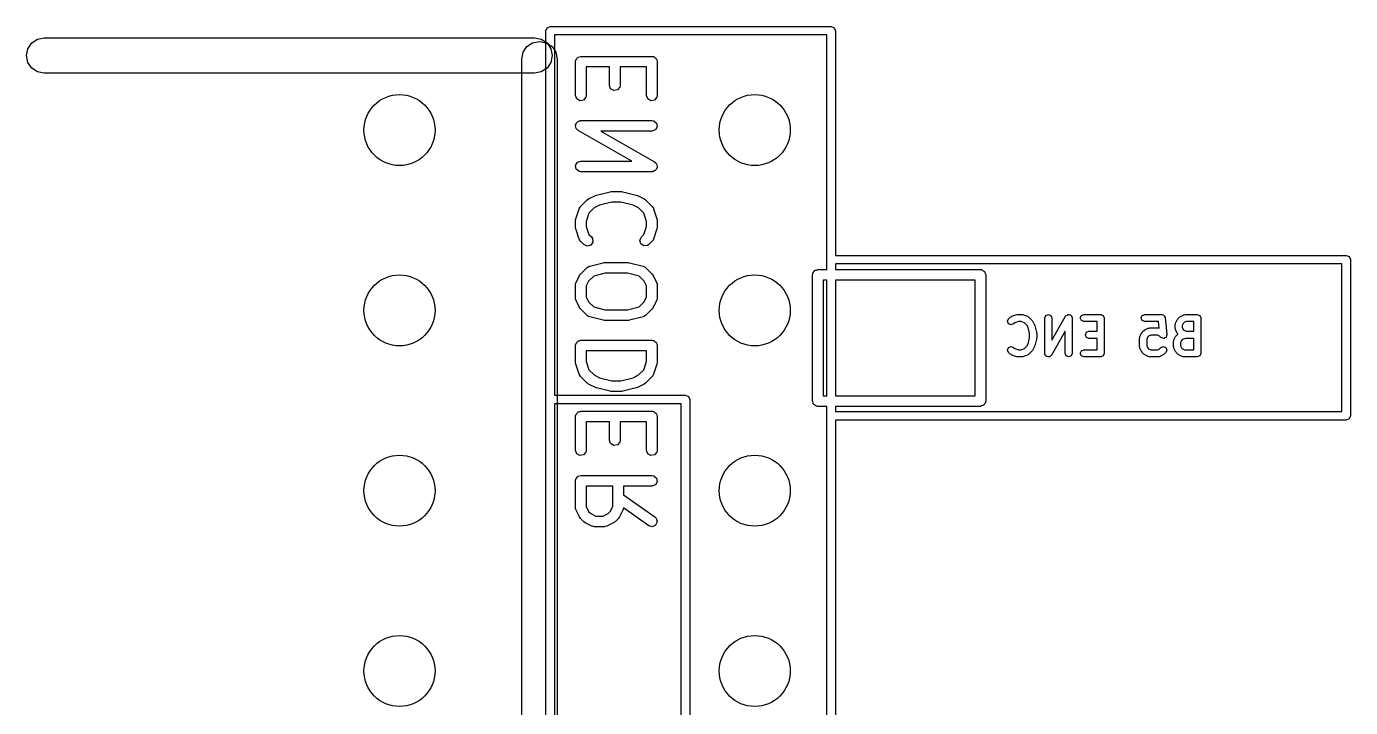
# Model space of a CAD drawing. Extents: x 62 to 223, y -188 to -37.
# Drawn here: x 168.45 to 187.09, y -127.98 to -118.39 of the extents above; entities that cross this region are included whole.
import ezdxf

# ---------------------------------------------------------------- set-up
doc = ezdxf.new("R2010")
doc.units = 0
doc.layers.add('BLACK', color=7, linetype='CONTINUOUS')

msp = doc.modelspace()

# ---------------------------------------------------------------- linework, layer by layer
at = {"layer": 'BLACK', "linetype": 'CONTINUOUS'}
for p, q in [((175.761, -118.45), (175.779, -118.408)), ((175.761, -141.6), (175.761, -118.45)), ((175.779, -118.408), (175.821, -118.39)), ((175.821, -118.39), (179.775, -118.39)), ((179.715, -118.51), (175.881, -118.51)), ((175.881, -118.51), (175.881, -123.585)), ((179.715, -121.814), (179.715, -118.51)), ((179.775, -118.39), (179.817, -118.408)), ((179.817, -118.408), (179.835, -118.45)), ((179.835, -118.45), (179.835, -121.615)), ((168.45, -118.8), (168.469, -118.704)), ((168.45, -118.8), (168.469, -118.704)), ((168.469, -118.704), (168.523, -118.623)), ((168.469, -118.704), (168.523, -118.623)), ((168.523, -118.623), (168.604, -118.569)), ((168.523, -118.623), (168.604, -118.569)), ((168.604, -118.569), (168.7, -118.55)), ((168.604, -118.569), (168.7, -118.55)), ((168.7, -118.55), (175.6, -118.55)), ((168.7, -118.55), (175.6, -118.55)), ((175.439, -118.754), (175.493, -118.673)), ((175.439, -118.754), (175.493, -118.673)), ((175.493, -118.673), (175.574, -118.619)), ((175.493, -118.673), (175.574, -118.619)), ((175.574, -118.619), (175.67, -118.6)), ((175.574, -118.619), (175.67, -118.6)), ((175.6, -118.55), (175.696, -118.569)), ((175.6, -118.55), (175.696, -118.569)), ((175.67, -118.6), (175.766, -118.619)), ((175.67, -118.6), (175.766, -118.619)), ((175.696, -118.569), (175.777, -118.623)), ((175.696, -118.569), (175.777, -118.623)), ((175.766, -118.619), (175.847, -118.673)), ((175.766, -118.619), (175.847, -118.673)), ((175.777, -118.623), (175.831, -118.704)), ((175.777, -118.623), (175.831, -118.704)), ((175.831, -118.704), (175.85, -118.8)), ((175.831, -118.704), (175.85, -118.8)), ((175.847, -118.673), (175.901, -118.754)), ((175.847, -118.673), (175.901, -118.754)), ((168.469, -118.896), (168.45, -118.8)), ((168.469, -118.896), (168.45, -118.8)), ((175.42, -118.85), (175.439, -118.754)), ((175.42, -118.85), (175.439, -118.754)), ((175.42, -138.75), (175.42, -118.85)), ((175.42, -138.75), (175.42, -118.85)), ((175.85, -118.8), (175.831, -118.896)), ((175.85, -118.8), (175.831, -118.896)), ((175.901, -118.754), (175.92, -118.85)), ((175.901, -118.754), (175.92, -118.85)), ((175.92, -118.85), (175.92, -138.75)), ((175.92, -118.85), (175.92, -138.75)), ((176.177, -118.886), (176.179, -118.876)), ((176.177, -119.362), (176.177, -118.886)), ((176.179, -118.873), (176.18, -118.87)), ((176.179, -118.876), (176.179, -118.873)), ((176.18, -118.87), (176.182, -118.86)), ((176.182, -118.86), (176.194, -118.845)), ((176.194, -118.845), (176.204, -118.828)), ((176.204, -118.828), (176.211, -118.826)), ((176.211, -118.826), (176.215, -118.821)), ((176.215, -118.821), (176.234, -118.817)), ((176.234, -118.817), (176.252, -118.811)), ((176.252, -118.811), (177.252, -118.811)), ((177.252, -118.811), (177.262, -118.812)), ((177.262, -118.812), (177.265, -118.812)), ((177.265, -118.812), (177.268, -118.814)), ((177.268, -118.814), (177.278, -118.815)), ((177.278, -118.815), (177.293, -118.828)), ((177.293, -118.828), (177.31, -118.838)), ((177.31, -118.838), (177.312, -118.844)), ((177.312, -118.844), (177.317, -118.848)), ((177.317, -118.848), (177.321, -118.867)), ((177.321, -118.867), (177.327, -118.886)), ((177.327, -118.886), (177.327, -119.362)), ((168.523, -118.977), (168.469, -118.896)), ((168.523, -118.977), (168.469, -118.896)), ((168.604, -119.031), (168.523, -118.977)), ((168.604, -119.031), (168.523, -118.977)), ((168.7, -119.05), (168.604, -119.031)), ((168.7, -119.05), (168.604, -119.031)), ((175.6, -119.05), (168.7, -119.05)), ((175.6, -119.05), (168.7, -119.05)), ((175.696, -119.031), (175.6, -119.05)), ((175.696, -119.031), (175.6, -119.05)), ((175.777, -118.977), (175.696, -119.031)), ((175.777, -118.977), (175.696, -119.031)), ((175.831, -118.896), (175.777, -118.977)), ((175.831, -118.896), (175.777, -118.977)), ((176.654, -118.961), (176.327, -118.961)), ((176.327, -118.961), (176.327, -119.362)), ((176.654, -119.219), (176.654, -118.961)), ((177.177, -118.961), (176.804, -118.961)), ((176.804, -118.961), (176.804, -119.219)), ((177.177, -119.362), (177.177, -118.961)), ((176.671, -119.267), (176.654, -119.219)), ((176.799, -119.245), (176.766, -119.284)), ((176.804, -119.219), (176.799, -119.245)), ((176.195, -119.41), (176.177, -119.362)), ((176.239, -119.436), (176.195, -119.41)), ((176.29, -119.427), (176.239, -119.436)), ((176.323, -119.388), (176.29, -119.427)), ((176.327, -119.362), (176.323, -119.388)), ((176.716, -119.293), (176.671, -119.267)), ((176.766, -119.284), (176.716, -119.293)), ((177.195, -119.41), (177.177, -119.362)), ((177.239, -119.436), (177.195, -119.41)), ((177.29, -119.427), (177.239, -119.436)), ((177.323, -119.388), (177.29, -119.427)), ((177.327, -119.362), (177.323, -119.388)), ((176.177, -119.791), (176.18, -119.784)), ((176.184, -119.809), (176.177, -119.791)), ((176.179, -119.777), (176.188, -119.761)), ((176.18, -119.784), (176.179, -119.777)), ((176.187, -119.828), (176.184, -119.809)), ((176.188, -119.761), (176.195, -119.743)), ((176.195, -119.743), (176.201, -119.739)), ((176.201, -119.739), (176.204, -119.733)), ((176.204, -119.733), (176.222, -119.726)), ((176.222, -119.726), (176.239, -119.717)), ((176.239, -119.717), (176.246, -119.718)), ((176.246, -119.718), (176.252, -119.715)), ((176.252, -119.715), (177.252, -119.715)), ((177.252, -119.715), (177.278, -119.72)), ((177.278, -119.72), (177.317, -119.753)), ((177.326, -119.803), (177.301, -119.848)), ((177.317, -119.753), (177.326, -119.803)), ((176.193, -119.832), (176.187, -119.828)), ((176.195, -119.839), (176.193, -119.832)), ((176.215, -119.856), (176.195, -119.839)), ((176.97, -120.287), (176.215, -119.856)), ((177.252, -119.865), (176.535, -119.865)), ((176.535, -119.865), (177.29, -120.297)), ((177.301, -119.848), (177.252, -119.865)), ((176.179, -120.349), (176.204, -120.304)), ((176.187, -120.399), (176.179, -120.349)), ((176.204, -120.304), (176.252, -120.287)), ((176.252, -120.287), (176.97, -120.287)), ((177.29, -120.297), (177.31, -120.313)), ((177.31, -120.313), (177.312, -120.32)), ((177.312, -120.32), (177.317, -120.324)), ((177.317, -120.324), (177.321, -120.343)), ((177.326, -120.375), (177.317, -120.392)), ((177.321, -120.343), (177.327, -120.362)), ((177.327, -120.362), (177.325, -120.368)), ((177.325, -120.368), (177.326, -120.375)), ((176.227, -120.432), (176.187, -120.399)), ((176.252, -120.437), (176.227, -120.432)), ((177.252, -120.437), (176.252, -120.437)), ((177.259, -120.435), (177.252, -120.437)), ((177.266, -120.436), (177.259, -120.435)), ((177.282, -120.426), (177.266, -120.436)), ((177.301, -120.419), (177.282, -120.426)), ((177.304, -120.413), (177.301, -120.419)), ((177.31, -120.41), (177.304, -120.413)), ((177.317, -120.392), (177.31, -120.41)), ((176.472, -120.765), (176.663, -120.718)), ((176.663, -120.718), (176.678, -120.717)), ((176.678, -120.717), (176.681, -120.715)), ((176.681, -120.715), (176.824, -120.715)), ((176.824, -120.715), (176.839, -120.718)), ((176.839, -120.718), (176.842, -120.718)), ((176.842, -120.718), (177.032, -120.765)), ((176.229, -120.957), (176.241, -120.934)), ((176.241, -120.934), (176.245, -120.932)), ((176.245, -120.932), (176.247, -120.928)), ((176.247, -120.928), (176.342, -120.833)), ((176.342, -120.833), (176.361, -120.82)), ((176.361, -120.82), (176.362, -120.819)), ((176.362, -120.819), (176.457, -120.771)), ((176.517, -120.909), (176.44, -120.947)), ((176.457, -120.771), (176.469, -120.767)), ((176.469, -120.767), (176.472, -120.765)), ((176.69, -120.865), (176.517, -120.909)), ((176.815, -120.865), (176.69, -120.865)), ((176.988, -120.909), (176.815, -120.865)), ((177.065, -120.947), (176.988, -120.909)), ((177.032, -120.765), (177.044, -120.771)), ((177.044, -120.771), (177.048, -120.771)), ((177.048, -120.771), (177.143, -120.819)), ((177.143, -120.819), (177.161, -120.832)), ((177.161, -120.832), (177.163, -120.833)), ((177.163, -120.833), (177.258, -120.928)), ((177.258, -120.928), (177.273, -120.949)), ((176.177, -121.124), (176.181, -121.102)), ((176.177, -121.219), (176.177, -121.124)), ((176.181, -121.1), (176.229, -120.957)), ((176.181, -121.102), (176.181, -121.1)), ((176.366, -121.021), (176.327, -121.136)), ((176.44, -120.947), (176.366, -121.021)), ((177.139, -121.021), (177.065, -120.947)), ((177.177, -121.136), (177.139, -121.021)), ((177.273, -120.949), (177.273, -120.954)), ((177.273, -120.954), (177.276, -120.957)), ((177.276, -120.957), (177.324, -121.1)), ((177.324, -121.1), (177.327, -121.122)), ((177.327, -121.122), (177.327, -121.124)), ((177.327, -121.124), (177.327, -121.219)), ((176.178, -121.221), (176.177, -121.219)), ((176.181, -121.243), (176.178, -121.221)), ((176.229, -121.386), (176.181, -121.243)), ((176.327, -121.136), (176.327, -121.207)), ((176.327, -121.207), (176.366, -121.321)), ((177.139, -121.321), (177.177, -121.207)), ((177.177, -121.207), (177.177, -121.136)), ((177.324, -121.243), (177.276, -121.386)), ((177.327, -121.219), (177.323, -121.241)), ((177.323, -121.241), (177.324, -121.243)), ((176.232, -121.389), (176.229, -121.386)), ((176.232, -121.394), (176.232, -121.389)), ((176.247, -121.415), (176.232, -121.394)), ((176.295, -121.463), (176.247, -121.415)), ((176.341, -121.484), (176.295, -121.463)), ((176.391, -121.471), (176.341, -121.484)), ((176.366, -121.321), (176.401, -121.356)), ((176.42, -121.429), (176.391, -121.471)), ((176.401, -121.356), (176.416, -121.378)), ((176.416, -121.378), (176.42, -121.429)), ((177.082, -121.403), (177.104, -121.356)), ((177.096, -121.453), (177.082, -121.403)), ((177.138, -121.482), (177.096, -121.453)), ((177.104, -121.356), (177.139, -121.321)), ((177.189, -121.477), (177.138, -121.482)), ((177.21, -121.463), (177.189, -121.477)), ((177.258, -121.415), (177.21, -121.463)), ((177.26, -121.411), (177.258, -121.415)), ((177.264, -121.409), (177.26, -121.411)), ((177.276, -121.386), (177.264, -121.409)), ((179.835, -121.615), (187.025, -121.615)), ((187.025, -121.615), (187.067, -121.633)), ((187.067, -121.633), (187.085, -121.675)), ((187.085, -121.675), (187.085, -123.875)), ((176.247, -121.88), (176.342, -121.785)), ((176.342, -121.785), (176.364, -121.77)), ((176.364, -121.77), (176.371, -121.769)), ((176.371, -121.769), (176.377, -121.765)), ((176.377, -121.765), (176.568, -121.718)), ((176.595, -121.865), (176.434, -121.906)), ((176.568, -121.718), (176.582, -121.717)), ((176.582, -121.717), (176.586, -121.715)), ((176.586, -121.715), (176.919, -121.715)), ((176.91, -121.865), (176.595, -121.865)), ((177.071, -121.906), (176.91, -121.865)), ((176.919, -121.715), (176.934, -121.718)), ((176.934, -121.718), (176.937, -121.718)), ((176.937, -121.718), (177.128, -121.765)), ((177.128, -121.765), (177.152, -121.776)), ((177.152, -121.776), (177.156, -121.782)), ((177.156, -121.782), (177.163, -121.785)), ((177.163, -121.785), (177.258, -121.88)), ((179.517, -121.874), (179.519, -121.864)), ((179.519, -121.864), (179.531, -121.849)), ((179.531, -121.849), (179.541, -121.832)), ((179.541, -121.832), (179.547, -121.83)), ((179.547, -121.83), (179.552, -121.825)), ((179.552, -121.825), (179.571, -121.821)), ((179.571, -121.821), (179.589, -121.814)), ((179.589, -121.814), (179.715, -121.814)), ((179.835, -121.735), (179.835, -121.814)), ((186.965, -121.735), (179.835, -121.735)), ((179.835, -121.814), (181.875, -121.814)), ((181.875, -121.814), (181.885, -121.816)), ((181.885, -121.816), (181.888, -121.816)), ((181.888, -121.816), (181.891, -121.817)), ((181.891, -121.817), (181.901, -121.819)), ((181.901, -121.819), (181.916, -121.832)), ((181.916, -121.832), (181.933, -121.841)), ((181.933, -121.841), (181.935, -121.848)), ((181.935, -121.848), (181.94, -121.852)), ((181.94, -121.852), (181.943, -121.871)), ((181.943, -121.871), (181.95, -121.889)), ((186.965, -123.815), (186.965, -121.735)), ((176.177, -122.029), (176.182, -122.003)), ((176.177, -122.219), (176.177, -122.029)), ((176.182, -122.003), (176.185, -121.999)), ((176.185, -121.995), (176.233, -121.9)), ((176.185, -121.999), (176.185, -121.995)), ((176.233, -121.9), (176.246, -121.882)), ((176.246, -121.882), (176.247, -121.88)), ((176.362, -121.978), (176.327, -122.046)), ((176.327, -122.046), (176.327, -122.201)), ((176.434, -121.906), (176.362, -121.978)), ((177.143, -121.978), (177.071, -121.906)), ((177.177, -122.046), (177.143, -121.978)), ((177.177, -122.201), (177.177, -122.046)), ((177.258, -121.88), (177.271, -121.899)), ((177.271, -121.899), (177.272, -121.9)), ((177.272, -121.9), (177.319, -121.995)), ((177.319, -121.995), (177.327, -122.02)), ((177.327, -122.02), (177.326, -122.024)), ((177.326, -122.024), (177.327, -122.029)), ((177.327, -122.029), (177.327, -122.219)), ((179.514, -121.889), (179.516, -121.88)), ((179.514, -123.667), (179.514, -121.889)), ((179.515, -121.876), (179.517, -121.874)), ((179.516, -121.88), (179.515, -121.876)), ((179.664, -121.965), (179.664, -123.593)), ((179.715, -121.965), (179.664, -121.965)), ((179.715, -123.593), (179.715, -121.965)), ((179.835, -121.965), (179.835, -123.593)), ((181.8, -121.965), (179.835, -121.965)), ((181.8, -123.593), (181.8, -121.965)), ((181.95, -121.889), (181.95, -123.667)), ((176.179, -122.223), (176.177, -122.219)), ((176.178, -122.228), (176.179, -122.223)), ((176.185, -122.253), (176.178, -122.228)), ((176.327, -122.201), (176.362, -122.27)), ((177.143, -122.27), (177.177, -122.201)), ((177.323, -122.245), (177.32, -122.248)), ((177.327, -122.219), (177.323, -122.245)), ((176.233, -122.348), (176.185, -122.253)), ((176.234, -122.349), (176.233, -122.348)), ((176.247, -122.367), (176.234, -122.349)), ((176.342, -122.463), (176.247, -122.367)), ((176.362, -122.27), (176.434, -122.342)), ((176.434, -122.342), (176.595, -122.382)), ((176.595, -122.382), (176.91, -122.382)), ((176.91, -122.382), (177.071, -122.342)), ((177.071, -122.342), (177.143, -122.27)), ((177.258, -122.367), (177.163, -122.463)), ((177.272, -122.348), (177.258, -122.366)), ((177.258, -122.366), (177.258, -122.367)), ((177.319, -122.253), (177.272, -122.348)), ((177.32, -122.248), (177.319, -122.253)), ((176.349, -122.466), (176.342, -122.463)), ((176.353, -122.472), (176.349, -122.466)), ((176.377, -122.482), (176.353, -122.472)), ((176.568, -122.53), (176.377, -122.482)), ((176.571, -122.53), (176.568, -122.53)), ((176.586, -122.532), (176.571, -122.53)), ((176.919, -122.532), (176.586, -122.532)), ((176.922, -122.531), (176.919, -122.532)), ((176.937, -122.53), (176.922, -122.531)), ((177.128, -122.482), (176.937, -122.53)), ((177.134, -122.478), (177.128, -122.482)), ((177.141, -122.477), (177.134, -122.478)), ((177.163, -122.463), (177.141, -122.477)), ((182.259, -122.544), (182.273, -122.508)), ((182.273, -122.579), (182.259, -122.544)), ((182.273, -122.508), (182.297, -122.485)), ((182.309, -122.594), (182.273, -122.579)), ((182.297, -122.485), (182.308, -122.48)), ((182.308, -122.48), (182.317, -122.473)), ((182.344, -122.579), (182.309, -122.594)), ((182.317, -122.473), (182.388, -122.449)), ((182.359, -122.564), (182.344, -122.579)), ((182.412, -122.546), (182.359, -122.564)), ((182.388, -122.449), (182.396, -122.449)), ((182.396, -122.449), (182.404, -122.446)), ((182.404, -122.446), (182.451, -122.446)), ((182.443, -122.546), (182.412, -122.546)), ((182.496, -122.564), (182.443, -122.546)), ((182.451, -122.446), (182.459, -122.449)), ((182.459, -122.449), (182.467, -122.449)), ((182.467, -122.449), (182.539, -122.473)), ((182.529, -122.597), (182.496, -122.564)), ((182.547, -122.633), (182.529, -122.597)), ((182.539, -122.473), (182.547, -122.48)), ((182.547, -122.48), (182.558, -122.485)), ((182.558, -122.485), (182.606, -122.532)), ((182.606, -122.532), (182.609, -122.54)), ((182.609, -122.54), (182.615, -122.545)), ((182.615, -122.545), (182.639, -122.593)), ((182.639, -122.593), (182.639, -122.599)), ((182.639, -122.599), (182.643, -122.603)), ((182.643, -122.603), (182.667, -122.698)), ((182.782, -122.496), (182.797, -122.461)), ((182.782, -122.996), (182.782, -122.496)), ((182.797, -122.461), (182.832, -122.446)), ((182.832, -122.446), (182.868, -122.461)), ((182.868, -122.461), (182.882, -122.496)), ((182.882, -122.808), (183.075, -122.471)), ((182.882, -122.496), (182.882, -122.808)), ((183.075, -122.471), (183.08, -122.467)), ((183.08, -122.467), (183.083, -122.461)), ((183.083, -122.461), (183.095, -122.456)), ((183.095, -122.456), (183.105, -122.448)), ((183.105, -122.448), (183.112, -122.449)), ((183.112, -122.449), (183.118, -122.446)), ((183.118, -122.446), (183.13, -122.451)), ((183.13, -122.451), (183.143, -122.453)), ((183.143, -122.453), (183.147, -122.458)), ((183.147, -122.458), (183.153, -122.461)), ((183.153, -122.461), (183.158, -122.473)), ((183.158, -122.473), (183.166, -122.483)), ((183.166, -122.483), (183.165, -122.49)), ((183.165, -122.49), (183.168, -122.496)), ((183.168, -122.496), (183.168, -122.996)), ((183.282, -122.496), (183.297, -122.461)), ((183.297, -122.532), (183.282, -122.496)), ((183.297, -122.461), (183.332, -122.446)), ((183.332, -122.546), (183.297, -122.532)), ((183.332, -122.446), (183.57, -122.446)), ((183.52, -122.546), (183.332, -122.546)), ((183.52, -122.684), (183.52, -122.546)), ((183.57, -122.446), (183.606, -122.461)), ((183.606, -122.461), (183.62, -122.496)), ((183.62, -122.496), (183.62, -122.996)), ((184.14, -122.496), (184.154, -122.461)), ((184.154, -122.532), (184.14, -122.496)), ((184.154, -122.461), (184.19, -122.446)), ((184.19, -122.546), (184.154, -122.532)), ((184.19, -122.446), (184.428, -122.446)), ((184.382, -122.546), (184.19, -122.546)), ((184.392, -122.641), (184.382, -122.546)), ((184.428, -122.446), (184.443, -122.453)), ((184.443, -122.453), (184.459, -122.457)), ((184.459, -122.457), (184.461, -122.46)), ((184.461, -122.46), (184.463, -122.461)), ((184.463, -122.461), (184.469, -122.476)), ((184.469, -122.476), (184.477, -122.491)), ((184.477, -122.491), (184.501, -122.729)), ((184.616, -122.591), (184.62, -122.581)), ((184.616, -122.639), (184.616, -122.591)), ((184.62, -122.581), (184.621, -122.569)), ((184.621, -122.569), (184.645, -122.521)), ((184.645, -122.521), (184.651, -122.516)), ((184.651, -122.516), (184.654, -122.508)), ((184.654, -122.508), (184.678, -122.485)), ((184.678, -122.485), (184.686, -122.481)), ((184.686, -122.481), (184.691, -122.475)), ((184.691, -122.475), (184.739, -122.451)), ((184.731, -122.573), (184.716, -122.603)), ((184.716, -122.603), (184.716, -122.627)), ((184.743, -122.561), (184.731, -122.573)), ((184.739, -122.451), (184.75, -122.451)), ((184.773, -122.546), (184.743, -122.561)), ((184.75, -122.451), (184.761, -122.446)), ((184.761, -122.446), (184.928, -122.446)), ((184.878, -122.546), (184.773, -122.546)), ((184.878, -122.684), (184.878, -122.546)), ((184.928, -122.446), (184.963, -122.461)), ((184.963, -122.461), (184.978, -122.496)), ((184.978, -122.496), (184.978, -122.996)), ((182.568, -122.717), (182.547, -122.633)), ((182.547, -122.86), (182.568, -122.776)), ((182.568, -122.776), (182.568, -122.717)), ((182.667, -122.794), (182.643, -122.889)), ((182.667, -122.698), (182.666, -122.705)), ((182.666, -122.705), (182.668, -122.71)), ((182.668, -122.782), (182.666, -122.788)), ((182.666, -122.788), (182.667, -122.794)), ((182.668, -122.71), (182.668, -122.782)), ((183.068, -122.684), (182.876, -123.021)), ((183.068, -122.996), (183.068, -122.684)), ((183.354, -122.734), (183.368, -122.699)), ((183.368, -122.77), (183.354, -122.734)), ((183.368, -122.699), (183.404, -122.684)), ((183.404, -122.784), (183.368, -122.77)), ((183.404, -122.684), (183.52, -122.684)), ((183.52, -122.784), (183.404, -122.784)), ((183.52, -122.946), (183.52, -122.784)), ((184.116, -122.782), (184.12, -122.771)), ((184.116, -122.901), (184.116, -122.782)), ((184.12, -122.771), (184.121, -122.76)), ((184.121, -122.76), (184.145, -122.712)), ((184.145, -122.712), (184.151, -122.707)), ((184.151, -122.707), (184.154, -122.699)), ((184.154, -122.699), (184.178, -122.675)), ((184.178, -122.675), (184.186, -122.672)), ((184.186, -122.672), (184.191, -122.666)), ((184.191, -122.666), (184.239, -122.642)), ((184.231, -122.764), (184.216, -122.794)), ((184.216, -122.794), (184.216, -122.889)), ((184.243, -122.752), (184.231, -122.764)), ((184.239, -122.642), (184.25, -122.641)), ((184.273, -122.737), (184.243, -122.752)), ((184.25, -122.641), (184.261, -122.637)), ((184.261, -122.637), (184.38, -122.637)), ((184.368, -122.737), (184.273, -122.737)), ((184.398, -122.752), (184.368, -122.737)), ((184.38, -122.637), (184.391, -122.641)), ((184.391, -122.641), (184.392, -122.641)), ((184.416, -122.77), (184.398, -122.752)), ((184.419, -122.771), (184.416, -122.77)), ((184.42, -122.773), (184.419, -122.771)), ((184.436, -122.778), (184.42, -122.773)), ((184.451, -122.784), (184.436, -122.778)), ((184.454, -122.783), (184.451, -122.784)), ((184.456, -122.784), (184.454, -122.783)), ((184.471, -122.776), (184.456, -122.784)), ((184.487, -122.77), (184.471, -122.776)), ((184.488, -122.767), (184.487, -122.77)), ((184.49, -122.766), (184.488, -122.767)), ((184.495, -122.75), (184.49, -122.766)), ((184.501, -122.734), (184.495, -122.75)), ((184.501, -122.729), (184.5, -122.732)), ((184.5, -122.732), (184.501, -122.734)), ((184.597, -122.807), (184.621, -122.76)), ((184.62, -122.65), (184.616, -122.639)), ((184.621, -122.661), (184.62, -122.65)), ((184.645, -122.709), (184.621, -122.661)), ((184.621, -122.76), (184.627, -122.754)), ((184.627, -122.754), (184.63, -122.747)), ((184.63, -122.747), (184.654, -122.723)), ((184.651, -122.714), (184.645, -122.709)), ((184.654, -122.722), (184.651, -122.714)), ((184.655, -122.723), (184.654, -122.722)), ((184.654, -122.723), (184.655, -122.723)), ((184.717, -122.802), (184.707, -122.812)), ((184.716, -122.627), (184.731, -122.657)), ((184.769, -122.784), (184.717, -122.802)), ((184.731, -122.657), (184.743, -122.669)), ((184.743, -122.669), (184.773, -122.684)), ((184.878, -122.784), (184.769, -122.784)), ((184.773, -122.684), (184.878, -122.684)), ((184.878, -122.946), (184.878, -122.784)), ((176.177, -122.886), (176.179, -122.876)), ((176.177, -123.124), (176.177, -122.886)), ((176.179, -122.873), (176.18, -122.87)), ((176.179, -122.876), (176.179, -122.873)), ((176.18, -122.87), (176.182, -122.86)), ((176.182, -122.86), (176.194, -122.845)), ((176.194, -122.845), (176.204, -122.828)), ((176.204, -122.828), (176.211, -122.826)), ((176.211, -122.826), (176.215, -122.821)), ((176.215, -122.821), (176.234, -122.817)), ((176.234, -122.817), (176.252, -122.811)), ((176.252, -122.811), (177.252, -122.811)), ((176.327, -122.961), (176.327, -123.112)), ((177.177, -122.961), (176.327, -122.961)), ((177.177, -123.112), (177.177, -122.961)), ((177.252, -122.811), (177.262, -122.812)), ((177.262, -122.812), (177.265, -122.812)), ((177.265, -122.812), (177.268, -122.814)), ((177.268, -122.814), (177.278, -122.815)), ((177.278, -122.815), (177.293, -122.828)), ((177.293, -122.828), (177.31, -122.838)), ((177.31, -122.838), (177.312, -122.844)), ((177.312, -122.844), (177.317, -122.848)), ((177.317, -122.848), (177.321, -122.867)), ((177.321, -122.867), (177.327, -122.886)), ((177.327, -122.886), (177.327, -123.124)), ((182.259, -122.949), (182.273, -122.913)), ((182.273, -122.984), (182.259, -122.949)), ((182.273, -122.913), (182.309, -122.899)), ((182.297, -123.008), (182.273, -122.984)), ((182.309, -122.899), (182.344, -122.913)), ((182.344, -122.913), (182.359, -122.929)), ((182.359, -122.929), (182.412, -122.946)), ((182.412, -122.946), (182.443, -122.946)), ((182.443, -122.946), (182.496, -122.929)), ((182.496, -122.929), (182.529, -122.895)), ((182.529, -122.895), (182.547, -122.86)), ((182.606, -122.96), (182.558, -123.008)), ((182.609, -122.953), (182.606, -122.96)), ((182.615, -122.947), (182.609, -122.953)), ((182.639, -122.9), (182.615, -122.947)), ((182.643, -122.889), (182.639, -122.894)), ((182.639, -122.894), (182.639, -122.9)), ((183.282, -122.996), (183.297, -122.961)), ((183.297, -122.961), (183.332, -122.946)), ((183.332, -122.946), (183.52, -122.946)), ((184.12, -122.912), (184.116, -122.901)), ((184.121, -122.923), (184.12, -122.912)), ((184.145, -122.971), (184.121, -122.923)), ((184.151, -122.976), (184.145, -122.971)), ((184.154, -122.984), (184.151, -122.976)), ((184.178, -123.008), (184.154, -122.984)), ((184.216, -122.889), (184.231, -122.919)), ((184.231, -122.919), (184.243, -122.931)), ((184.243, -122.931), (184.273, -122.946)), ((184.273, -122.946), (184.368, -122.946)), ((184.368, -122.946), (184.398, -122.931)), ((184.398, -122.931), (184.416, -122.913)), ((184.416, -122.913), (184.451, -122.899)), ((184.451, -122.899), (184.487, -122.913)), ((184.487, -122.984), (184.463, -123.008)), ((184.487, -122.913), (184.501, -122.949)), ((184.501, -122.949), (184.487, -122.984)), ((184.592, -122.83), (184.596, -122.819)), ((184.592, -122.901), (184.592, -122.83)), ((184.596, -122.912), (184.592, -122.901)), ((184.596, -122.819), (184.597, -122.807)), ((184.597, -122.923), (184.596, -122.912)), ((184.621, -122.971), (184.597, -122.923)), ((184.627, -122.976), (184.621, -122.971)), ((184.63, -122.984), (184.627, -122.976)), ((184.654, -123.008), (184.63, -122.984)), ((184.707, -122.812), (184.692, -122.841)), ((184.692, -122.841), (184.692, -122.889)), ((184.692, -122.889), (184.707, -122.919)), ((184.707, -122.919), (184.719, -122.931)), ((184.719, -122.931), (184.749, -122.946)), ((184.749, -122.946), (184.878, -122.946)), ((176.178, -123.125), (176.177, -123.124)), ((176.181, -123.148), (176.178, -123.125)), ((176.229, -123.29), (176.181, -123.148)), ((176.327, -123.112), (176.366, -123.226)), ((177.139, -123.226), (177.177, -123.112)), ((177.324, -123.148), (177.276, -123.29)), ((177.327, -123.124), (177.323, -123.146)), ((177.323, -123.146), (177.324, -123.148)), ((182.308, -123.012), (182.297, -123.008)), ((182.317, -123.02), (182.308, -123.012)), ((182.388, -123.044), (182.317, -123.02)), ((182.396, -123.043), (182.388, -123.044)), ((182.404, -123.046), (182.396, -123.043)), ((182.451, -123.046), (182.404, -123.046)), ((182.459, -123.043), (182.451, -123.046)), ((182.467, -123.044), (182.459, -123.043)), ((182.539, -123.02), (182.467, -123.044)), ((182.547, -123.012), (182.539, -123.02)), ((182.558, -123.008), (182.547, -123.012)), ((182.785, -123.003), (182.782, -122.996)), ((182.784, -123.009), (182.785, -123.003)), ((182.792, -123.02), (182.784, -123.009)), ((182.797, -123.032), (182.792, -123.02)), ((182.803, -123.034), (182.797, -123.032)), ((182.808, -123.04), (182.803, -123.034)), ((182.82, -123.041), (182.808, -123.04)), ((182.832, -123.046), (182.82, -123.041)), ((182.839, -123.044), (182.832, -123.046)), ((182.846, -123.044), (182.839, -123.044)), ((182.856, -123.036), (182.846, -123.044)), ((182.868, -123.032), (182.856, -123.036)), ((182.87, -123.025), (182.868, -123.032)), ((182.876, -123.021), (182.87, -123.025)), ((183.083, -123.032), (183.068, -122.996)), ((183.118, -123.046), (183.083, -123.032)), ((183.153, -123.032), (183.118, -123.046)), ((183.168, -122.996), (183.153, -123.032)), ((183.297, -123.032), (183.282, -122.996)), ((183.332, -123.046), (183.297, -123.032)), ((183.57, -123.046), (183.332, -123.046)), ((183.606, -123.032), (183.57, -123.046)), ((183.62, -122.996), (183.606, -123.032)), ((184.186, -123.011), (184.178, -123.008)), ((184.191, -123.017), (184.186, -123.011)), ((184.239, -123.041), (184.191, -123.017)), ((184.25, -123.042), (184.239, -123.041)), ((184.261, -123.046), (184.25, -123.042)), ((184.38, -123.046), (184.261, -123.046)), ((184.391, -123.042), (184.38, -123.046)), ((184.402, -123.041), (184.391, -123.042)), ((184.45, -123.017), (184.402, -123.041)), ((184.455, -123.011), (184.45, -123.017)), ((184.463, -123.008), (184.455, -123.011)), ((184.662, -123.011), (184.654, -123.008)), ((184.667, -123.017), (184.662, -123.011)), ((184.715, -123.041), (184.667, -123.017)), ((184.726, -123.042), (184.715, -123.041)), ((184.737, -123.046), (184.726, -123.042)), ((184.928, -123.046), (184.737, -123.046)), ((184.963, -123.032), (184.928, -123.046)), ((184.978, -122.996), (184.963, -123.032)), ((176.232, -123.294), (176.229, -123.29)), ((176.232, -123.298), (176.232, -123.294)), ((176.247, -123.32), (176.232, -123.298)), ((176.342, -123.415), (176.247, -123.32)), ((176.366, -123.226), (176.44, -123.3)), ((176.44, -123.3), (176.517, -123.339)), ((176.517, -123.339), (176.69, -123.382)), ((176.815, -123.382), (176.988, -123.339)), ((176.988, -123.339), (177.065, -123.3)), ((177.065, -123.3), (177.139, -123.226)), ((177.258, -123.32), (177.163, -123.415)), ((177.26, -123.316), (177.258, -123.32)), ((177.264, -123.313), (177.26, -123.316)), ((177.276, -123.29), (177.264, -123.313)), ((176.344, -123.416), (176.342, -123.415)), ((176.362, -123.429), (176.344, -123.416)), ((176.457, -123.477), (176.362, -123.429)), ((176.46, -123.477), (176.457, -123.477)), ((176.472, -123.482), (176.46, -123.477)), ((176.663, -123.53), (176.472, -123.482)), ((176.666, -123.53), (176.663, -123.53)), ((176.681, -123.532), (176.666, -123.53)), ((176.824, -123.532), (176.681, -123.532)), ((176.69, -123.382), (176.815, -123.382)), ((176.827, -123.531), (176.824, -123.532)), ((176.842, -123.53), (176.827, -123.531)), ((177.032, -123.482), (176.842, -123.53)), ((177.035, -123.48), (177.032, -123.482)), ((177.048, -123.477), (177.035, -123.48)), ((177.143, -123.429), (177.048, -123.477)), ((177.144, -123.428), (177.143, -123.429)), ((177.163, -123.415), (177.144, -123.428)), ((175.881, -123.585), (177.725, -123.585)), ((175.881, -123.705), (175.881, -141.385)), ((177.665, -123.705), (175.881, -123.705)), ((177.665, -141.385), (177.665, -123.705)), ((177.725, -123.585), (177.767, -123.603)), ((177.767, -123.603), (177.785, -123.645)), ((177.785, -123.645), (177.785, -141.445)), ((179.521, -123.686), (179.514, -123.667)), ((179.524, -123.705), (179.521, -123.686)), ((179.529, -123.709), (179.524, -123.705)), ((179.532, -123.716), (179.529, -123.709)), ((179.549, -123.725), (179.532, -123.716)), ((179.563, -123.738), (179.549, -123.725)), ((179.664, -123.593), (179.715, -123.593)), ((179.835, -123.593), (181.8, -123.593)), ((181.893, -123.736), (181.875, -123.742)), ((181.913, -123.732), (181.893, -123.736)), ((181.917, -123.727), (181.913, -123.732)), ((181.923, -123.725), (181.917, -123.727)), ((181.933, -123.708), (181.923, -123.725)), ((181.946, -123.693), (181.933, -123.708)), ((181.947, -123.683), (181.946, -123.693)), ((181.949, -123.681), (181.947, -123.683)), ((181.95, -123.667), (181.948, -123.677)), ((181.948, -123.677), (181.949, -123.681)), ((176.177, -123.886), (176.179, -123.876)), ((176.177, -124.362), (176.177, -123.886)), ((176.179, -123.873), (176.18, -123.87)), ((176.179, -123.876), (176.179, -123.873)), ((176.18, -123.87), (176.182, -123.86)), ((176.182, -123.86), (176.194, -123.845)), ((176.194, -123.845), (176.204, -123.828)), ((176.204, -123.828), (176.211, -123.826)), ((176.211, -123.826), (176.215, -123.821)), ((176.215, -123.821), (176.234, -123.817)), ((176.234, -123.817), (176.252, -123.811)), ((176.252, -123.811), (177.252, -123.811)), ((177.252, -123.811), (177.262, -123.812)), ((177.262, -123.812), (177.265, -123.812)), ((177.265, -123.812), (177.268, -123.814)), ((177.268, -123.814), (177.278, -123.815)), ((177.278, -123.815), (177.293, -123.828)), ((177.293, -123.828), (177.31, -123.838)), ((177.31, -123.838), (177.312, -123.844)), ((177.312, -123.844), (177.317, -123.848)), ((177.317, -123.848), (177.321, -123.867)), ((177.321, -123.867), (177.327, -123.886)), ((177.327, -123.886), (177.327, -124.362)), ((179.573, -123.74), (179.563, -123.738)), ((179.576, -123.741), (179.573, -123.74)), ((179.579, -123.741), (179.576, -123.741)), ((179.589, -123.742), (179.579, -123.741)), ((179.715, -123.742), (179.589, -123.742)), ((179.715, -141.54), (179.715, -123.742)), ((181.875, -123.742), (179.835, -123.742)), ((179.835, -123.742), (179.835, -123.815)), ((179.835, -123.815), (186.965, -123.815)), ((187.067, -123.917), (187.025, -123.935)), ((187.085, -123.875), (187.067, -123.917)), ((176.654, -123.961), (176.327, -123.961)), ((176.327, -123.961), (176.327, -124.362)), ((176.654, -124.219), (176.654, -123.961)), ((177.177, -123.961), (176.804, -123.961)), ((176.804, -123.961), (176.804, -124.219)), ((177.177, -124.362), (177.177, -123.961)), ((187.025, -123.935), (179.835, -123.935)), ((179.835, -123.935), (179.835, -132.665)), ((176.671, -124.267), (176.654, -124.219)), ((176.716, -124.293), (176.671, -124.267)), ((176.766, -124.284), (176.716, -124.293)), ((176.799, -124.245), (176.766, -124.284)), ((176.804, -124.219), (176.799, -124.245)), ((176.195, -124.41), (176.177, -124.362)), ((176.239, -124.436), (176.195, -124.41)), ((176.29, -124.427), (176.239, -124.436)), ((176.323, -124.388), (176.29, -124.427)), ((176.327, -124.362), (176.323, -124.388)), ((177.195, -124.41), (177.177, -124.362)), ((177.239, -124.436), (177.195, -124.41)), ((177.29, -124.427), (177.239, -124.436)), ((177.323, -124.388), (177.29, -124.427)), ((177.327, -124.362), (177.323, -124.388)), ((176.177, -124.79), (176.179, -124.781)), ((176.177, -125.171), (176.177, -124.79)), ((176.179, -124.777), (176.18, -124.775)), ((176.179, -124.781), (176.179, -124.777)), ((176.18, -124.775), (176.182, -124.765)), ((176.182, -124.765), (176.194, -124.75)), ((176.194, -124.75), (176.204, -124.733)), ((176.204, -124.733), (176.211, -124.731)), ((176.211, -124.731), (176.215, -124.726)), ((176.215, -124.726), (176.234, -124.722)), ((176.234, -124.722), (176.252, -124.715)), ((176.252, -124.715), (177.252, -124.715)), ((177.252, -124.715), (177.278, -124.72)), ((177.301, -124.848), (177.252, -124.865)), ((177.278, -124.72), (177.317, -124.753)), ((177.326, -124.803), (177.301, -124.848)), ((177.317, -124.753), (177.326, -124.803)), ((176.327, -124.865), (176.327, -125.154)), ((176.701, -124.865), (176.327, -124.865)), ((176.701, -125.154), (176.701, -124.865)), ((177.252, -124.865), (176.851, -124.865)), ((176.851, -124.865), (176.851, -124.99)), ((176.851, -124.99), (177.295, -125.3)), ((176.179, -125.176), (176.177, -125.171)), ((176.178, -125.18), (176.179, -125.176)), ((176.185, -125.205), (176.178, -125.18)), ((176.233, -125.3), (176.185, -125.205)), ((176.327, -125.154), (176.362, -125.222)), ((176.362, -125.222), (176.392, -125.253)), ((176.637, -125.253), (176.667, -125.222)), ((176.667, -125.222), (176.701, -125.154)), ((176.843, -125.205), (176.796, -125.3)), ((176.844, -125.201), (176.843, -125.205)), ((176.847, -125.197), (176.844, -125.201)), ((176.851, -125.172), (176.847, -125.197)), ((177.209, -125.423), (176.851, -125.172)), ((176.234, -125.301), (176.233, -125.3)), ((176.247, -125.32), (176.234, -125.301)), ((176.295, -125.367), (176.247, -125.32)), ((176.296, -125.368), (176.295, -125.367)), ((176.314, -125.381), (176.296, -125.368)), ((176.409, -125.429), (176.314, -125.381)), ((176.392, -125.253), (176.461, -125.287)), ((176.461, -125.287), (176.568, -125.287)), ((176.568, -125.287), (176.637, -125.253)), ((176.714, -125.381), (176.619, -125.429)), ((176.716, -125.38), (176.714, -125.381)), ((176.734, -125.367), (176.716, -125.38)), ((176.782, -125.32), (176.734, -125.367)), ((176.796, -125.3), (176.782, -125.318)), ((176.782, -125.318), (176.782, -125.32)), ((177.295, -125.3), (177.314, -125.319)), ((177.327, -125.368), (177.305, -125.415)), ((177.314, -125.319), (177.327, -125.368)), ((176.414, -125.429), (176.409, -125.429)), ((176.417, -125.432), (176.414, -125.429)), ((176.443, -125.437), (176.417, -125.432)), ((176.586, -125.437), (176.443, -125.437)), ((176.59, -125.435), (176.586, -125.437)), ((176.594, -125.436), (176.59, -125.435)), ((176.619, -125.429), (176.594, -125.436)), ((177.259, -125.437), (177.209, -125.423)), ((177.305, -125.415), (177.259, -125.437))]:
    msp.add_line(p, q, dxfattribs=at)
at = {"layer": 'BLACK'}
for centre in [(173.7, -119.85), (173.7, -119.85), (178.7, -119.85), (178.7, -119.85), (173.7, -122.39), (173.7, -122.39), (178.7, -122.39), (178.7, -122.39), (173.7, -124.93), (173.7, -124.93), (178.7, -124.93), (178.7, -124.93), (173.7, -127.47), (173.7, -127.47), (178.7, -127.47), (178.7, -127.47)]:
    msp.add_circle(centre, 0.5, dxfattribs=at)

doc.saveas('drawing.dxf')
